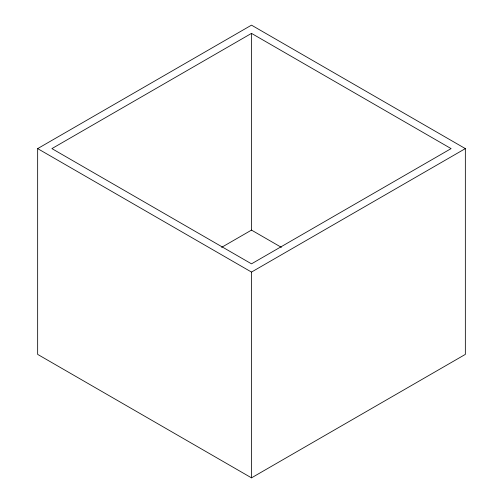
<?xml version="1.0" encoding="UTF-8"?>
<svg xmlns="http://www.w3.org/2000/svg" width="503" height="503" viewBox="0 0 503 503"><rect width="100%" height="100%" fill="white"/><g stroke="black" fill="none" stroke-linecap="round" stroke-linejoin="round"><path stroke-width="0.75" d="M37.656 148.611L251.5 25.15L465.344 148.611L465.344 354.389L251.5 477.85L37.656 354.389L37.656 148.611L251.5 272.073L465.344 148.611M251.5 33.38L51.91 148.611L251.5 263.842L451.09 148.611L251.5 33.38L251.5 230.104L221.628 247.344M251.5 230.104L281.372 247.344M251.5 272.073L251.5 477.85"/></g></svg>
